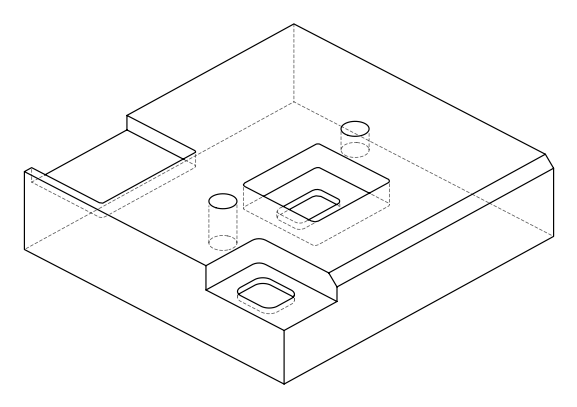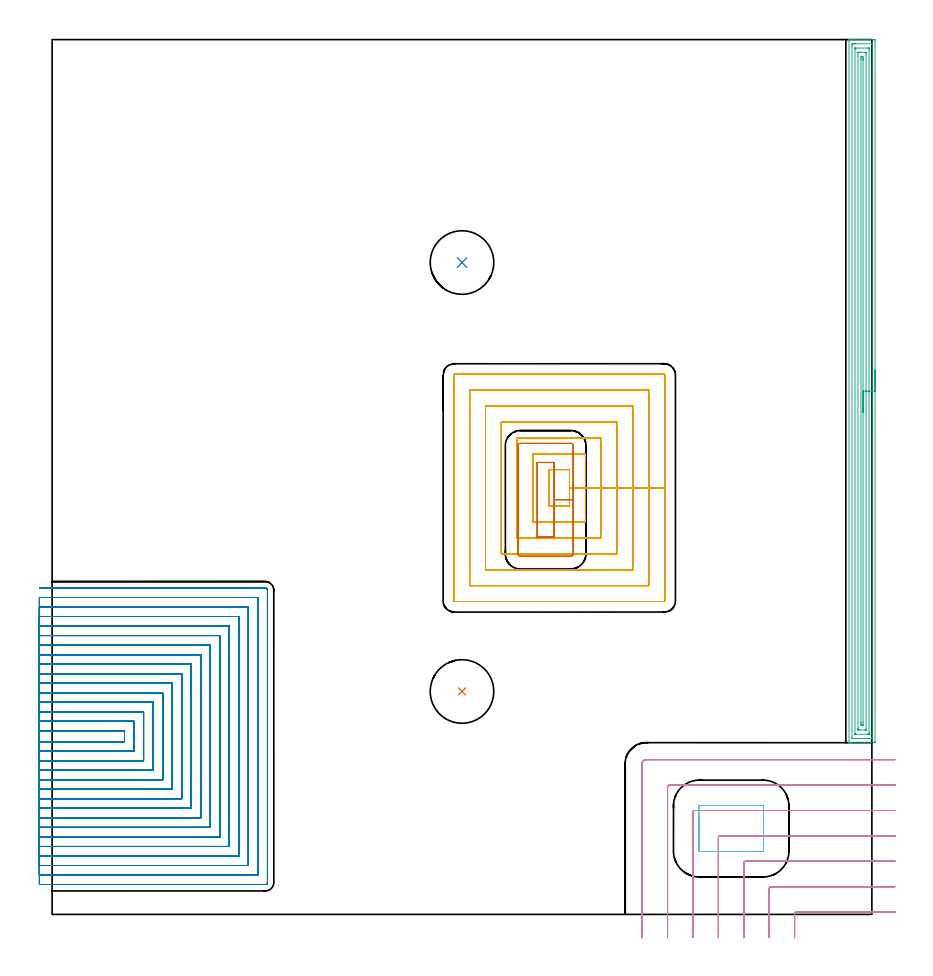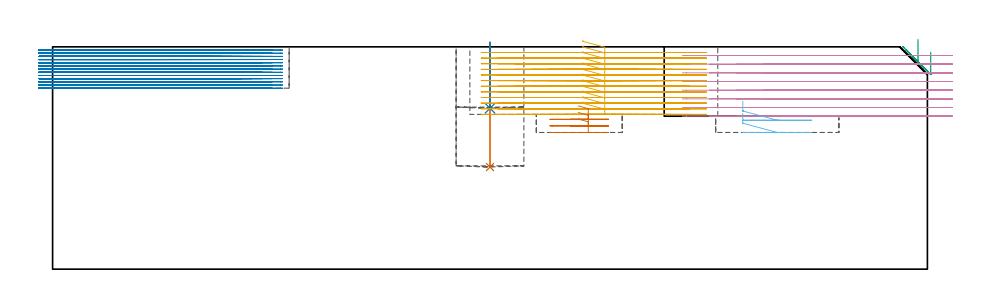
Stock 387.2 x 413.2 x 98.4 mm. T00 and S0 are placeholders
(PLAN: 8 operations, 6 tool changes, 225 min)
(1 INDEXABLE_INSERT_DRILL_BLIND_HOLE_FROM_SOLID | STEP1POCKET | NXT0302_031 | 0.22 min | 37322 mm3)
(2 INDEXABLE_INSERT_DRILL_BLIND_HOLE_FROM_SOLID_1 | STEP1POCKET_1 | NXT0302_031 | 0.12 min | 18963 mm3)
(3 AREA_MILL | FG_CHAMFER_SURFACE | UGT0205_001 | 13.5 min | 25625 mm3)
(4 MILL_CORNER_NOTCH_RECTANGULAR | CORNER_NOTCH_RECTANGULAR | UGT0201_008 | Follow Part, ap 4, ae 75% | 16.21 min | 288933 mm3)
(5 MILL_RECTANGULAR_POCKET | POCKET_RECTANGULAR_STRAIGHT | NXT0201_013 | Follow Part, ap 2.5, ae 75% | 41.49 min | 384141 mm3)
(6 MILL_RECTANGULAR_POCKET_1 | POCKET_RECTANGULAR_STRAIGHT_1 | UGT0201_106 | Follow Part, ap 6, ae 75% | 0.69 min | 17017 mm3)
(7 MILL_RECTANGULAR_POCKET_2 | POCKET_RECTANGULAR_STRAIGHT_2 | NXT0201_011 | Follow Part, ap 3, ae 75% | 1.81 min | 19464 mm3)
(8 MILL_SLOT | SLOT_PARTIAL_RECTANGULAR | UGT0201_014 | Follow Part, ap 1.5, ae 75% | 150.92 min | 279857 mm3)
(TOOL NXT0302_031 | Index. Insert Drill 30mm [880-D3000L32-05] | D30 PA176 FL150 Z2)
(TOOL UGT0205_001 | Chamfer Mill 20 x 3 x 45 deg. | D20 FL50 Z2)
(TOOL UGT0201_008 | End Mill 16 mm | D16 FL32 Z4)
(TOOL NXT0201_013 | ENDMILL 10mm | D10 FL30 Z4)
(TOOL UGT0201_106 | End Mill 24 mm | D24 FL25 Z2)
(TOOL NXT0201_011 | ENDMILL 12mm [2P460-1200-NA 1630] | D12 FL38 Z6)
(TOOL UGT0201_014 | End mill 6 mm | D6 FL24 Z4)
(OP 1 INDEXABLE_INSERT_DRILL_BLIND_HOLE_FROM_SOLID)
G17 G21 G94 G90
T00 M6
G54
G17 G0 G90 X193.6 Y105.3 S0 M3
G43 Z108.4 H1
G94 G81 G98 Z45.2 F250. R100.4
G80
M5
M2
(OP 2 INDEXABLE_INSERT_DRILL_BLIND_HOLE_FROM_SOLID_1)
G17 G21 G94 G90
T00 M6
G54
G17 G0 G90 X193.6 Y307.9 S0 M3
G43 Z108.4 H1
G94 G81 G98 Z71.2 F250. R100.4
G80
M5
M2
(OP 3 AREA_MILL)
G17 G21 G94 G90
T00 M6
G54
G17 G0 G90 X388.7 Y257.15 S1061 M3
G43 Z108.4 H0
Z96.1
G94 G1 Y257.112 Z95.228 F250.
Y256.998 Z94.363
Y256.809 Z93.512
Y256.547 Z92.68
Y256.213 Z91.874
Y255.81 Z91.1
Y255.342 Z90.364
Y254.81 Z89.672
Y254.221 Z89.029
Y253.578 Z88.44
Y252.886 Z87.908
Y252.15 Z87.44
Y251.376 Z87.037
Y250.57 Z86.703
Y249.738 Z86.441
Y248.887 Z86.252
Y248.022 Z86.138
Y247.15 Z86.1
X388.699 Y81.729 Z86.101
X388.696 Y81.296 Z86.102
X388.692 Y81.11 Z86.106
X388.27 Y81.1 Z86.528
X379.47 Z95.324
X378.069 Z96.727
X377.71 Z97.085
X376.992 Z97.807
X376.751 Z98.049
X376.396 Y81.101 Z98.394
X376.4 Y81.282 Z98.4
Y413.018
Y413.047 Z98.398
X376.403 Y413.19 Z98.388
X376.739 Y413.2 Z98.06
X376.751 Z98.049
X376.993 Z97.807
X377.71 Z97.085
X378.949 Z95.848
X380.35 Z94.445
X387.65 Z87.147
X388.27 Y413.195 Z86.528
X388.692 Y413.19 Z86.106
X388.696 Y413.004 Z86.102
X388.699 Y412.571 Z86.101
X388.7 Y247.15 Z86.1
X387.286 Z87.514
X387.285 Y83.624 Z87.515
X387.284 Y83.518 Z87.516
X387.279 Y83.133 Z87.521
X386.912 Y83.109 Z87.888
X386.51 Y83.103 Z88.29
X386.041 Y83.1 Z88.759
X385.63 Z89.17
X377.904 Y83.101 Z96.896
X377.87 Y83.104 Z96.93
X377.835 Y83.11 Z96.965
X377.821 Y83.119 Z96.979
X377.819 Y83.146 Z96.981
X377.815 Y83.412 Z96.985
Y410.676
X377.816 Y410.782 Z96.984
X377.821 Y411.167 Z96.979
X378.188 Y411.191 Z96.612
X378.59 Y411.197 Z96.21
X379.059 Y411.2 Z95.741
X379.47 Z95.33
X387.196 Y411.199 Z87.604
X387.23 Y411.196 Z87.57
X387.265 Y411.19 Z87.535
X387.279 Y411.181 Z87.521
X387.281 Y411.154 Z87.519
X387.285 Y410.888 Z87.515
X387.286 Y247.15 Z87.514
X385.872 Z88.928
X385.871 Y85.955 Z88.929
X385.869 Y85.306 Z88.931
X385.867 Y85.184 Z88.933
X385.865 Y85.125 Z88.935
X385.857 Y85.109 Z88.943
X385.828 Y85.104 Z88.972
X385.63 Y85.102 Z89.17
X384.953 Y85.1 Z89.847
X379.673 Z95.127
X379.47 Y85.102 Z95.33
X379.268 Y85.107 Z95.532
X379.243 Y85.11 Z95.557
X379.235 Y85.12 Z95.565
X379.232 Y85.159 Z95.568
X379.23 Y85.224 Z95.57
X379.229 Y85.306 Z95.571
X379.228 Y85.552 Z95.572
X379.229 Y408.345 Z95.571
X379.231 Y408.994 Z95.569
X379.233 Y409.116 Z95.567
X379.235 Y409.175 Z95.565
X379.243 Y409.191 Z95.557
X379.272 Y409.196 Z95.528
X379.47 Y409.198 Z95.33
X380.147 Y409.2 Z94.653
X385.427 Z89.373
X385.63 Y409.198 Z89.17
X385.832 Y409.193 Z88.968
X385.857 Y409.19 Z88.943
X385.865 Y409.18 Z88.935
X385.868 Y409.141 Z88.932
X385.87 Y409.076 Z88.93
X385.871 Y408.994 Z88.929
X385.872 Y408.748 Z88.928
Y247.15
X384.457 Z90.343
Y87.392
X384.455 Y87.193 Z90.345
X384.452 Y87.122 Z90.348
X384.45 Y87.11 Z90.35
X384.443 Y87.106 Z90.357
X384.416 Y87.103 Z90.384
X384.307 Y87.101 Z90.493
X383.87 Y87.1 Z90.93
X381.23 Z93.57
X380.793 Y87.107 Z94.007
X380.686 Y87.11 Z94.114
X380.649 Y87.12 Z94.151
X380.647 Y87.155 Z94.153
X380.645 Y87.246 Z94.155
X380.643 Y87.691 Z94.157
Y87.989
Y406.908
X380.645 Y407.107 Z94.155
X380.648 Y407.178 Z94.152
X380.65 Y407.19 Z94.15
X380.657 Y407.194 Z94.143
X380.684 Y407.197 Z94.116
X380.793 Y407.199 Z94.007
X381.23 Y407.2 Z93.57
X383.87 Z90.93
X384.307 Y407.193 Z90.493
X384.414 Y407.19 Z90.386
X384.451 Y407.18 Z90.349
X384.453 Y407.145 Z90.347
X384.455 Y407.055 Z90.345
X384.457 Y406.609 Z90.343
Y406.311
Y247.15
X383.043 Z91.757
Y90.617
X383.04 Y89.777 Z91.76
X383.039 Y89.728 Z91.761
X382.99 Y89.11 Z91.81
X382.771 Y89.105 Z92.029
X382.11 Y89.11 Z92.69
X382.062 Y89.777 Z92.738
X382.059 Y89.828 Z92.741
X382.057 Y90.671 Z92.743
Y90.725
Y403.683
X382.06 Y404.523 Z92.74
X382.061 Y404.573 Z92.739
X382.11 Y405.19 Z92.69
X382.329 Y405.195 Z92.471
X382.99 Y405.19 Z91.81
X383.038 Y404.523 Z91.762
X383.041 Y404.472 Z91.759
X383.043 Y403.629 Z91.757
Y403.575
Y247.15
Y246.278 Z91.795
Y245.414 Z91.909
Y244.562 Z92.098
Y243.73 Z92.36
Y242.924 Z92.694
Y242.15 Z93.097
Y241.414 Z93.565
Y240.722 Z94.096
Y240.079 Z94.686
Y239.49 Z95.329
Y238.959 Z96.021
Y238.49 Z96.757
Y238.087 Z97.531
Y237.753 Z98.337
Y237.491 Z99.169
Y237.302 Z100.02
Y237.188 Z100.885
Y237.15 Z101.757
G0 Z108.4
M5
M2
(OP 4 MILL_CORNER_NOTCH_RECTANGULAR)
G17 G21 G94 G90
T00 M6
G54
G17 G0 G90 X398.2 Y1.11 S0 M3
G43 Z108.4 H0
Z94.562
G94 G1 X395.2 Y1.1 F250.
X394.98 F500.
X351.494
G3 X350.7 Y0.306 R0.8
G1 Y-8.
Y-11. F250.
G0 Z108.4
X398.2 Y13.111
Z94.562
G1 X395.2 Y13.1
X394.98 F500.
X339.494
G3 X338.7 Y12.306 R0.8
G1 Y-8.
Y-11. F250.
G0 Z108.4
X398.2 Y25.114
Z94.562
G1 X395.2 Y25.101
X394.98 Y25.1 F500.
X327.495
G3 X326.7 Y24.305 R0.8
G1 Y-8.
Y-11. F250.
G0 Z108.4
X398.2 Y37.119
Z94.562
G1 X395.2 Y37.101
X394.98 Y37.1 F500.
X315.495
G3 X314.7 Y36.305 R0.8
G1 Y-8.
Y-11. F250.
G0 Z108.4
X398.2 Y49.129
Z94.562
G1 X395.2 Y49.101
G2 X394.98 Y49.1 R24. F500.
G1 X303.495
G3 X302.7 Y48.305 R0.8
G1 Y-8.
Y-11. F250.
G0 Z108.4
X398.199 Y61.157
Z94.562
G1 X395.2 Y61.102
G2 X394.98 Y61.1 R12. F500.
G1 X291.496
G3 X290.7 Y60.304 R0.8
G1 Y-8.
Y-11. F250.
G0 Z108.4
X397.98 Y73.1
Z94.562
G1 X394.98
X280.5 F500.
G3 X278.7 Y71.3 R1.8
G1 Y-8.
Y-11. F250.
G0 Z108.4
X398.2 Y1.1
Z90.725
G1 X395.2
X351.494 F500.
G3 X350.7 Y0.306 R0.8
G1 Y-8.
Y-11. F250.
G0 Z108.4
X398.2 Y13.1
Z90.725
G1 X395.2
X339.494 F500.
G3 X338.7 Y12.306 R0.8
G1 Y-8.
Y-11. F250.
G0 Z108.4
X398.2 Y25.1
Z90.725
G1 X395.2
X327.495 F500.
G3 X326.7 Y24.305 R0.8
G1 Y-8.
Y-11. F250.
G0 Z108.4
X398.2 Y37.1
Z90.725
G1 X395.2
X315.495 F500.
G3 X314.7 Y36.305 R0.8
G1 Y-8.
Y-11. F250.
G0 Z108.4
X398.2 Y49.1
Z90.725
G1 X395.2
X303.495 F500.
G3 X302.7 Y48.305 R0.8
G1 Y-8.
Y-11. F250.
G0 Z108.4
X398.2 Y61.1
Z90.725
G1 X395.2
X291.496 F500.
G3 X290.7 Y60.304 R0.8
G1 Y-8.
Y-11. F250.
G0 Z108.4
X398.2 Y73.1
Z90.725
G1 X395.2
X280.5 F500.
G3 X278.7 Y71.3 R1.8
G1 Y-8.
Y-11. F250.
G0 Z108.4
X398.2 Y1.1
Z86.887
G1 X395.2
X351.494 F500.
G3 X350.7 Y0.306 R0.8
G1 Y-8.
Y-11. F250.
G0 Z108.4
X398.2 Y13.1
Z86.887
G1 X395.2
X339.494 F500.
G3 X338.7 Y12.306 R0.8
G1 Y-8.
Y-11. F250.
G0 Z108.4
X398.2 Y25.1
Z86.887
G1 X395.2
X327.495 F500.
G3 X326.7 Y24.305 R0.8
G1 Y-8.
Y-11. F250.
G0 Z108.4
X398.2 Y37.1
Z86.887
G1 X395.2
X315.495 F500.
G3 X314.7 Y36.305 R0.8
G1 Y-8.
Y-11. F250.
G0 Z108.4
X398.2 Y49.1
Z86.887
G1 X395.2
X303.495 F500.
G3 X302.7 Y48.305 R0.8
G1 Y-8.
Y-11. F250.
G0 Z108.4
X398.2 Y61.1
Z86.887
G1 X395.2
X291.496 F500.
G3 X290.7 Y60.304 R0.8
G1 Y-8.
Y-11. F250.
G0 Z108.4
X398.2 Y73.1
Z86.887
G1 X395.2
X280.5 F500.
G3 X278.7 Y71.3 R1.8
G1 Y-8.
Y-11. F250.
G0 Z108.4
X398.2 Y1.1
Z83.05
G1 X395.2
X351.494 F500.
G3 X350.7 Y0.306 R0.8
G1 Y-8.
Y-11. F250.
G0 Z108.4
X398.2 Y13.1
Z83.05
G1 X395.2
X339.494 F500.
G3 X338.7 Y12.306 R0.8
G1 Y-8.
Y-11. F250.
G0 Z108.4
X398.2 Y25.1
Z83.05
G1 X395.2
X327.495 F500.
G3 X326.7 Y24.305 R0.8
G1 Y-8.
Y-11. F250.
G0 Z108.4
X398.2 Y37.1
Z83.05
G1 X395.2
X315.495 F500.
G3 X314.7 Y36.305 R0.8
G1 Y-8.
Y-11. F250.
G0 Z108.4
X398.2 Y49.1
Z83.05
G1 X395.2
X303.495 F500.
G3 X302.7 Y48.305 R0.8
G1 Y-8.
Y-11. F250.
G0 Z108.4
X398.2 Y61.1
Z83.05
G1 X395.2
X291.496 F500.
G3 X290.7 Y60.304 R0.8
G1 Y-8.
Y-11. F250.
G0 Z108.4
X398.2 Y73.1
Z83.05
G1 X395.2
X280.5 F500.
G3 X278.7 Y71.3 R1.8
G1 Y-8.
Y-11. F250.
G0 Z108.4
X398.2 Y1.1
Z79.212
G1 X395.2
X351.494 F500.
G3 X350.7 Y0.306 R0.8
G1 Y-8.
Y-11. F250.
G0 Z108.4
X398.2 Y13.1
Z79.212
G1 X395.2
X339.494 F500.
G3 X338.7 Y12.306 R0.8
G1 Y-8.
Y-11. F250.
G0 Z108.4
X398.2 Y25.1
Z79.212
G1 X395.2
X327.495 F500.
G3 X326.7 Y24.305 R0.8
G1 Y-8.
Y-11. F250.
G0 Z108.4
X398.2 Y37.1
Z79.212
G1 X395.2
X315.495 F500.
G3 X314.7 Y36.305 R0.8
G1 Y-8.
Y-11. F250.
G0 Z108.4
X398.2 Y49.1
Z79.212
G1 X395.2
X303.495 F500.
G3 X302.7 Y48.305 R0.8
G1 Y-8.
Y-11. F250.
G0 Z108.4
X398.2 Y61.1
Z79.212
G1 X395.2
X291.496 F500.
G3 X290.7 Y60.304 R0.8
G1 Y-8.
Y-11. F250.
G0 Z108.4
X398.2 Y73.1
Z79.212
G1 X395.2
X280.5 F500.
G3 X278.7 Y71.3 R1.8
G1 Y-8.
Y-11. F250.
G0 Z108.4
X398.2 Y1.1
Z75.375
G1 X395.2
X351.494 F500.
G3 X350.7 Y0.306 R0.8
G1 Y-8.
Y-11. F250.
G0 Z108.4
X398.2 Y13.1
Z75.375
G1 X395.2
X339.494 F500.
G3 X338.7 Y12.306 R0.8
G1 Y-8.
Y-11. F250.
G0 Z108.4
X398.2 Y25.1
Z75.375
G1 X395.2
X327.495 F500.
G3 X326.7 Y24.305 R0.8
G1 Y-8.
Y-11. F250.
G0 Z108.4
X398.2 Y37.1
Z75.375
G1 X395.2
X315.495 F500.
G3 X314.7 Y36.305 R0.8
G1 Y-8.
Y-11. F250.
G0 Z108.4
X398.2 Y49.1
Z75.375
G1 X395.2
X303.495 F500.
G3 X302.7 Y48.305 R0.8
G1 Y-8.
Y-11. F250.
G0 Z108.4
X398.2 Y61.1
Z75.375
G1 X395.2
X291.496 F500.
G3 X290.7 Y60.304 R0.8
G1 Y-8.
Y-11. F250.
G0 Z108.4
X398.2 Y73.1
Z75.375
G1 X395.2
X280.5 F500.
G3 X278.7 Y71.3 R1.8
G1 Y-8.
Y-11. F250.
G0 Z108.4
X398.2 Y1.1
Z71.537
G1 X395.2
X351.494 F500.
G3 X350.7 Y0.306 R0.8
G1 Y-8.
Y-11. F250.
G0 Z108.4
X398.2 Y13.1
Z71.537
G1 X395.2
X339.494 F500.
G3 X338.7 Y12.306 R0.8
G1 Y-8.
Y-11. F250.
G0 Z108.4
X398.2 Y25.1
Z71.537
G1 X395.2
X327.495 F500.
G3 X326.7 Y24.305 R0.8
G1 Y-8.
Y-11. F250.
G0 Z108.4
X398.2 Y37.1
Z71.537
G1 X395.2
X315.495 F500.
G3 X314.7 Y36.305 R0.8
G1 Y-8.
Y-11. F250.
G0 Z108.4
X398.2 Y49.1
Z71.537
G1 X395.2
X303.495 F500.
G3 X302.7 Y48.305 R0.8
G1 Y-8.
Y-11. F250.
G0 Z108.4
X398.2 Y61.1
Z71.537
G1 X395.2
X291.496 F500.
G3 X290.7 Y60.304 R0.8
G1 Y-8.
Y-11. F250.
G0 Z108.4
X398.2 Y73.1
Z71.537
G1 X395.2
X280.5 F500.
G3 X278.7 Y71.3 R1.8
G1 Y-8.
Y-11. F250.
G0 Z108.4
X398.2 Y1.1
Z67.7
G1 X395.2
X351.494 F500.
G3 X350.7 Y0.306 R0.8
G1 Y-8.
Y-11. F250.
G0 Z108.4
X398.2 Y13.1
Z67.7
G1 X395.2
X339.494 F500.
G3 X338.7 Y12.306 R0.8
G1 Y-8.
Y-11. F250.
G0 Z108.4
X398.2 Y25.1
Z67.7
G1 X395.2
X327.495 F500.
G3 X326.7 Y24.305 R0.8
G1 Y-8.
Y-11. F250.
G0 Z108.4
X398.2 Y37.1
Z67.7
G1 X395.2
X315.495 F500.
G3 X314.7 Y36.305 R0.8
G1 Y-8.
Y-11. F250.
G0 Z108.4
X398.2 Y49.1
Z67.7
G1 X395.2
X303.495 F500.
G3 X302.7 Y48.305 R0.8
G1 Y-8.
Y-11. F250.
G0 Z108.4
X398.2 Y61.1
Z67.7
G1 X395.2
X291.496 F500.
G3 X290.7 Y60.304 R0.8
G1 Y-8.
Y-11. F250.
G0 Z108.4
X398.2 Y73.1
Z67.7
G1 X395.2
X280.5 F500.
G3 X278.7 Y71.3 R1.8
G1 Y-8.
Y-11. F250.
G0 Z108.4
M5
M2
(OP 5 MILL_RECTANGULAR_POCKET)
G17 G21 G94 G90
T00 M6
G54
G17 G0 G90 X234.7 Y194.945 S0 M3
G43 Z108.4 H0
Z101.4
G94 G1 Y192.8 Z100.825 F250.
X244.4 Z98.226
Y201.45 Z95.908
Y210.1 F500.
X234.7
Y192.8
X244.4
Y201.45
X251.9
Y217.6
X227.2
Y185.3
X251.9
Y201.45
X259.4
Y225.1
X219.7
Y177.8
X259.4
Y201.45
X266.9
Y232.6
X212.2
Y170.3
X266.9
Y201.45
X274.4
Y240.1
X204.7
Y162.8
X274.4
Y201.45
X281.9
Y247.6
X197.2
Y155.3
X281.9
Y201.45
X289.4
Y254.8
G3 X289.1 Y255.1 R0.3
G1 X190.
G3 X189.7 Y254.8 R0.3
G1 Y148.1
G3 X190. Y147.8 R0.3
G1 X289.1
G3 X289.4 Y148.1 R0.3
G1 Y201.45
Y202.45
G0 X234.7 Y194.945 Z98.908
G1 Y192.8 Z98.333 F250.
X244.4 Z95.734
Y201.45 Z93.417
Y210.1 F500.
X234.7
Y192.8
X244.4
Y201.45
X251.9
Y217.6
X227.2
Y185.3
X251.9
Y201.45
X259.4
Y225.1
X219.7
Y177.8
X259.4
Y201.45
X266.9
Y232.6
X212.2
Y170.3
X266.9
Y201.45
X274.4
Y240.1
X204.7
Y162.8
X274.4
Y201.45
X281.9
Y247.6
X197.2
Y155.3
X281.9
Y201.45
X289.4
Y254.8
G3 X289.1 Y255.1 R0.3
G1 X190.
G3 X189.7 Y254.8 R0.3
G1 Y148.1
G3 X190. Y147.8 R0.3
G1 X289.1
G3 X289.4 Y148.1 R0.3
G1 Y201.45
Y202.45
G0 X234.7 Y194.945 Z96.417
G1 Y192.8 Z95.842 F250.
X244.4 Z93.243
Y201.45 Z90.925
Y210.1 F500.
X234.7
Y192.8
X244.4
Y201.45
X251.9
Y217.6
X227.2
Y185.3
X251.9
Y201.45
X259.4
Y225.1
X219.7
Y177.8
X259.4
Y201.45
X266.9
Y232.6
X212.2
Y170.3
X266.9
Y201.45
X274.4
Y240.1
X204.7
Y162.8
X274.4
Y201.45
X281.9
Y247.6
X197.2
Y155.3
X281.9
Y201.45
X289.4
Y254.8
G3 X289.1 Y255.1 R0.3
G1 X190.
G3 X189.7 Y254.8 R0.3
G1 Y148.1
G3 X190. Y147.8 R0.3
G1 X289.1
G3 X289.4 Y148.1 R0.3
G1 Y201.45
Y202.45
G0 X234.7 Y194.945 Z93.925
G1 Y192.8 Z93.35 F250.
X244.4 Z90.751
Y201.45 Z88.433
Y210.1 F500.
X234.7
Y192.8
X244.4
Y201.45
X251.9
Y217.6
X227.2
Y185.3
X251.9
Y201.45
X259.4
Y225.1
X219.7
Y177.8
X259.4
Y201.45
X266.9
Y232.6
X212.2
Y170.3
X266.9
Y201.45
X274.4
Y240.1
X204.7
Y162.8
X274.4
Y201.45
X281.9
Y247.6
X197.2
Y155.3
X281.9
Y201.45
X289.4
Y254.8
G3 X289.1 Y255.1 R0.3
G1 X190.
G3 X189.7 Y254.8 R0.3
G1 Y148.1
G3 X190. Y147.8 R0.3
G1 X289.1
G3 X289.4 Y148.1 R0.3
G1 Y201.45
Y202.45
G0 X234.7 Y194.945 Z91.433
G1 Y192.8 Z90.858 F250.
X244.4 Z88.259
Y201.45 Z85.942
Y210.1 F500.
X234.7
Y192.8
X244.4
Y201.45
X251.9
Y217.6
X227.2
Y185.3
X251.9
Y201.45
X259.4
Y225.1
X219.7
Y177.8
X259.4
Y201.45
X266.9
Y232.6
X212.2
Y170.3
X266.9
Y201.45
X274.4
Y240.1
X204.7
Y162.8
X274.4
Y201.45
X281.9
Y247.6
X197.2
Y155.3
X281.9
Y201.45
X289.4
Y254.8
G3 X289.1 Y255.1 R0.3
G1 X190.
G3 X189.7 Y254.8 R0.3
G1 Y148.1
G3 X190. Y147.8 R0.3
G1 X289.1
G3 X289.4 Y148.1 R0.3
G1 Y201.45
Y202.45
G0 X234.7 Y194.945 Z88.942
G1 Y192.8 Z88.367 F250.
X244.4 Z85.768
Y201.45 Z83.45
Y210.1 F500.
X234.7
Y192.8
X244.4
Y201.45
X251.9
Y217.6
X227.2
Y185.3
X251.9
Y201.45
X259.4
Y225.1
X219.7
Y177.8
X259.4
Y201.45
X266.9
Y232.6
X212.2
Y170.3
X266.9
Y201.45
X274.4
Y240.1
X204.7
Y162.8
X274.4
Y201.45
X281.9
Y247.6
X197.2
Y155.3
X281.9
Y201.45
X289.4
Y254.8
G3 X289.1 Y255.1 R0.3
G1 X190.
G3 X189.7 Y254.8 R0.3
G1 Y148.1
G3 X190. Y147.8 R0.3
G1 X289.1
G3 X289.4 Y148.1 R0.3
G1 Y201.45
Y202.45
G0 X234.7 Y194.945 Z86.45
G1 Y192.8 Z85.875 F250.
X244.4 Z83.276
Y201.45 Z80.958
Y210.1 F500.
X234.7
Y192.8
X244.4
Y201.45
X251.9
Y217.6
X227.2
Y185.3
X251.9
Y201.45
X259.4
Y225.1
X219.7
Y177.8
X259.4
Y201.45
X266.9
Y232.6
X212.2
Y170.3
X266.9
Y201.45
X274.4
Y240.1
X204.7
Y162.8
X274.4
Y201.45
X281.9
Y247.6
X197.2
Y155.3
X281.9
Y201.45
X289.4
Y254.8
G3 X289.1 Y255.1 R0.3
G1 X190.
G3 X189.7 Y254.8 R0.3
G1 Y148.1
G3 X190. Y147.8 R0.3
G1 X289.1
G3 X289.4 Y148.1 R0.3
G1 Y201.45
Y202.45
G0 X234.7 Y194.945 Z83.958
G1 Y192.8 Z83.384 F250.
X244.4 Z80.784
Y201.45 Z78.467
Y210.1 F500.
X234.7
Y192.8
X244.4
Y201.45
X251.9
Y217.6
X227.2
Y185.3
X251.9
Y201.45
X259.4
Y225.1
X219.7
Y177.8
X259.4
Y201.45
X266.9
Y232.6
X212.2
Y170.3
X266.9
Y201.45
X274.4
Y240.1
X204.7
Y162.8
X274.4
Y201.45
X281.9
Y247.6
X197.2
Y155.3
X281.9
Y201.45
X289.4
Y254.8
G3 X289.1 Y255.1 R0.3
G1 X190.
G3 X189.7 Y254.8 R0.3
G1 Y148.1
G3 X190. Y147.8 R0.3
G1 X289.1
G3 X289.4 Y148.1 R0.3
G1 Y201.45
Y202.45
G0 X234.7 Y194.945 Z81.467
G1 Y192.8 Z80.892 F250.
X244.4 Z78.293
Y201.45 Z75.975
Y210.1 F500.
X234.7
Y192.8
X244.4
Y201.45
X251.9
Y217.6
X227.2
Y185.3
X251.9
Y201.45
X259.4
Y225.1
X219.7
Y177.8
X259.4
Y201.45
X266.9
Y232.6
X212.2
Y170.3
X266.9
Y201.45
X274.4
Y240.1
X204.7
Y162.8
X274.4
Y201.45
X281.9
Y247.6
X197.2
Y155.3
X281.9
Y201.45
X289.4
Y254.8
G3 X289.1 Y255.1 R0.3
G1 X190.
G3 X189.7 Y254.8 R0.3
G1 Y148.1
G3 X190. Y147.8 R0.3
G1 X289.1
G3 X289.4 Y148.1 R0.3
G1 Y201.45
Y202.45
G0 X234.7 Y194.945 Z78.975
G1 Y192.8 Z78.4 F250.
X244.4 Z75.801
Y201.45 Z73.483
Y210.1 F500.
X234.7
Y192.8
X244.4
Y201.45
X251.9
Y217.6
X227.2
Y185.3
X251.9
Y201.45
X259.4
Y225.1
X219.7
Y177.8
X259.4
Y201.45
X266.9
Y232.6
X212.2
Y170.3
X266.9
Y201.45
X274.4
Y240.1
X204.7
Y162.8
X274.4
Y201.45
X281.9
Y247.6
X197.2
Y155.3
X281.9
Y201.45
X289.4
Y254.8
G3 X289.1 Y255.1 R0.3
G1 X190.
G3 X189.7 Y254.8 R0.3
G1 Y148.1
G3 X190. Y147.8 R0.3
G1 X289.1
G3 X289.4 Y148.1 R0.3
G1 Y201.45
Y202.45
G0 X234.7 Y194.945 Z76.483
G1 Y192.8 Z75.909 F250.
X244.4 Z73.309
Y201.45 Z70.992
Y210.1 F500.
X234.7
Y192.8
X244.4
Y201.45
X251.9
Y217.6
X227.2
Y185.3
X251.9
Y201.45
X259.4
Y225.1
X219.7
Y177.8
X259.4
Y201.45
X266.9
Y232.6
X212.2
Y170.3
X266.9
Y201.45
X274.4
Y240.1
X204.7
Y162.8
X274.4
Y201.45
X281.9
Y247.6
X197.2
Y155.3
X281.9
Y201.45
X289.4
Y254.8
G3 X289.1 Y255.1 R0.3
G1 X190.
G3 X189.7 Y254.8 R0.3
G1 Y148.1
G3 X190. Y147.8 R0.3
G1 X289.1
G3 X289.4 Y148.1 R0.3
G1 Y201.45
Y202.45
G0 X234.7 Y194.945 Z73.992
G1 Y192.8 Z73.417 F250.
X244.4 Z70.818
Y201.45 Z68.5
Y210.1 F500.
X234.7
Y192.8
X244.4
Y201.45
X251.9
Y217.6
X227.2
Y185.3
X251.9
Y201.45
X259.4
Y225.1
X219.7
Y177.8
X259.4
Y201.45
X266.9
Y232.6
X212.2
Y170.3
X266.9
Y201.45
X274.4
Y240.1
X204.7
Y162.8
X274.4
Y201.45
X281.9
Y247.6
X197.2
Y155.3
X281.9
Y201.45
X289.4
Y254.8
G3 X289.1 Y255.1 R0.3
G1 X190.
G3 X189.7 Y254.8 R0.3
G1 Y148.1
G3 X190. Y147.8 R0.3
G1 X289.1
G3 X289.4 Y148.1 R0.3
G1 Y201.45
Y202.45
G0 Z108.4
M5
M2
(OP 6 MILL_RECTANGULAR_POCKET_1)
G17 G21 G94 G90
T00 M6
G54
G17 G0 G90 X305.5 Y45.934 S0 M3
G43 Z108.4 H0
Z74.329
G94 G1 Y29.9 Z70.032 F250.
Y29.855 Z70.02
X305.555 Y29.755 Z69.99
X305.655 Y29.7 Z69.959
X305.7 Z69.947
X320.75 Z65.914
X335.8 F500.
G3 X336. Y29.9 R0.2
G1 Y51.2
G3 X335.8 Y51.4 R0.2
G1 X305.7
G3 X305.5 Y51.2 R0.2
G1 Y29.9
G3 X305.7 Y29.7 R0.2
G1 X320.75
X321.75
G0 X305.5 Y45.934 Z68.914
G1 Y29.9 Z64.618 F250.
Y29.855 Z64.606
X305.555 Y29.755 Z64.575
X305.655 Y29.7 Z64.545
X305.7 Z64.533
X320.75 Z60.5
X335.8 F500.
G3 X336. Y29.9 R0.2
G1 Y51.2
G3 X335.8 Y51.4 R0.2
G1 X305.7
G3 X305.5 Y51.2 R0.2
G1 Y29.9
G3 X305.7 Y29.7 R0.2
G1 X320.75
X321.75
G0 Z108.4
M5
M2
(OP 7 MILL_RECTANGULAR_POCKET_2)
G17 G21 G94 G90
T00 M6
G54
G17 G0 G90 X232.674 Y178.2 S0 M3
G43 Z108.4 H1
Z72.246
G94 G1 X237.1 Z71.06 F250.
Y195.85 Z66.331
Y213.5 F500.
X229.1
Y178.2
X237.1
Y195.85
X246.1
Y221.5
G3 X245.1 Y222.5 R1.
G1 X221.1
G3 X220.1 Y221.5 R1.
G1 Y170.2
G3 X221.1 Y169.2 R1.
G1 X245.1
G3 X246.1 Y170.2 R1.
G1 Y195.85
Y196.85
G0 X232.674 Y178.2 Z69.331
G1 X237.1 Z68.145 F250.
Y195.85 Z63.415
Y213.5 F500.
X229.1
Y178.2
X237.1
Y195.85
X246.1
Y221.5
G3 X245.1 Y222.5 R1.
G1 X221.1
G3 X220.1 Y221.5 R1.
G1 Y170.2
G3 X221.1 Y169.2 R1.
G1 X245.1
G3 X246.1 Y170.2 R1.
G1 Y195.85
Y196.85
G0 X232.674 Y178.2 Z66.415
G1 X237.1 Z65.229 F250.
Y195.85 Z60.5
Y213.5 F500.
X229.1
Y178.2
X237.1
Y195.85
X246.1
Y221.5
G3 X245.1 Y222.5 R1.
G1 X221.1
G3 X220.1 Y221.5 R1.
G1 Y170.2
G3 X221.1 Y169.2 R1.
G1 X245.1
G3 X246.1 Y170.2 R1.
G1 Y195.85
Y196.85
G0 Z108.4
M5
M2
(OP 8 MILL_SLOT)
G17 G21 G94 G90
T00 M6
G54
G17 G0 G90 X-6. Y81.6 S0 M3
G43 Z108.4 H0
Z96.992
G94 G1 X-3. F250.
X34.2 F500.
Y86.7
X-3.
X-6. F250.
Y77.1
X-3.
X38.7 F500.
Y91.2
X-3.
X-6. F250.
Y72.6
X-3.
X43.2 F500.
Y95.7
X-3.
X-6. F250.
Y68.1
X-3.
X47.7 F500.
Y100.2
X-3.
X-6. F250.
Y63.6
X-3.
X52.2 F500.
Y104.7
X-3.
X-6. F250.
Y59.1
X-3.
X56.7 F500.
Y109.2
X-3.
X-6. F250.
Y54.6
X-3.
X61.2 F500.
Y113.7
X-3.
X-6. F250.
Y50.1
X-3.
X65.7 F500.
Y118.2
X-3.
X-6. F250.
Y45.6
X-3.
X70.2 F500.
Y122.7
X-3.
X-6. F250.
Y41.1
X-3.
X74.7 F500.
Y127.2
X-3.
X-6. F250.
Y36.6
X-3.
X79.2 F500.
Y131.7
X-3.
X-6. F250.
Y32.1
X-3.
X83.7 F500.
Y136.2
X-3.
X-6. F250.
Y27.6
X-3.
X88.2 F500.
Y140.7
X-3.
X-6. F250.
Y23.1
X-3.
X92.7 F500.
Y145.2
X-3.
X-6. F250.
Y18.6
X-3.
X97.2 F500.
Y149.7
X-3.
X-6. F250.
Y14.1
X-3.
X100.8 F500.
G3 X101.7 Y15. R0.9
G1 Y153.3
G3 X100.8 Y154.2 R0.9
G1 X-3.
X-6. F250.
G0 Y81.6 Z95.585
G1 X-3.
X34.2 F500.
Y86.7
X-3.
X-6. F250.
Y77.1
X-3.
X38.7 F500.
Y91.2
X-3.
X-6. F250.
Y72.6
X-3.
X43.2 F500.
Y95.7
X-3.
X-6. F250.
Y68.1
X-3.
X47.7 F500.
Y100.2
X-3.
X-6. F250.
Y63.6
X-3.
X52.2 F500.
Y104.7
X-3.
X-6. F250.
Y59.1
X-3.
X56.7 F500.
Y109.2
X-3.
X-6. F250.
Y54.6
X-3.
X61.2 F500.
Y113.7
X-3.
X-6. F250.
Y50.1
X-3.
X65.7 F500.
Y118.2
X-3.
X-6. F250.
Y45.6
X-3.
X70.2 F500.
Y122.7
X-3.
X-6. F250.
Y41.1
X-3.
X74.7 F500.
Y127.2
X-3.
X-6. F250.
Y36.6
X-3.
X79.2 F500.
Y131.7
X-3.
X-6. F250.
Y32.1
X-3.
X83.7 F500.
Y136.2
X-3.
X-6. F250.
Y27.6
X-3.
X88.2 F500.
Y140.7
X-3.
X-6. F250.
Y23.1
X-3.
X92.7 F500.
Y145.2
X-3.
X-6. F250.
Y18.6
X-3.
X97.2 F500.
Y149.7
X-3.
X-6. F250.
Y14.1
X-3.
X100.8 F500.
G3 X101.7 Y15. R0.9
G1 Y153.3
G3 X100.8 Y154.2 R0.9
G1 X-3.
X-6. F250.
G0 Y81.6 Z94.177
G1 X-3.
X34.2 F500.
Y86.7
X-3.
X-6. F250.
Y77.1
X-3.
X38.7 F500.
Y91.2
X-3.
X-6. F250.
Y72.6
X-3.
X43.2 F500.
Y95.7
X-3.
X-6. F250.
Y68.1
X-3.
X47.7 F500.
Y100.2
X-3.
X-6. F250.
Y63.6
X-3.
X52.2 F500.
Y104.7
X-3.
X-6. F250.
Y59.1
X-3.
X56.7 F500.
Y109.2
X-3.
X-6. F250.
Y54.6
X-3.
X61.2 F500.
Y113.7
X-3.
X-6. F250.
Y50.1
X-3.
X65.7 F500.
Y118.2
X-3.
X-6. F250.
Y45.6
X-3.
X70.2 F500.
Y122.7
X-3.
X-6. F250.
Y41.1
X-3.
X74.7 F500.
Y127.2
X-3.
X-6. F250.
Y36.6
X-3.
X79.2 F500.
Y131.7
X-3.
X-6. F250.
Y32.1
X-3.
X83.7 F500.
Y136.2
X-3.
X-6. F250.
Y27.6
X-3.
X88.2 F500.
Y140.7
X-3.
X-6. F250.
Y23.1
X-3.
X92.7 F500.
Y145.2
X-3.
X-6. F250.
Y18.6
X-3.
X97.2 F500.
Y149.7
X-3.
X-6. F250.
Y14.1
X-3.
X100.8 F500.
G3 X101.7 Y15. R0.9
G1 Y153.3
G3 X100.8 Y154.2 R0.9
G1 X-3.
X-6. F250.
G0 Y81.6 Z92.769
G1 X-3.
X34.2 F500.
Y86.7
X-3.
X-6. F250.
Y77.1
X-3.
X38.7 F500.
Y91.2
X-3.
X-6. F250.
Y72.6
X-3.
X43.2 F500.
Y95.7
X-3.
X-6. F250.
Y68.1
X-3.
X47.7 F500.
Y100.2
X-3.
X-6. F250.
Y63.6
X-3.
X52.2 F500.
Y104.7
X-3.
X-6. F250.
Y59.1
X-3.
X56.7 F500.
Y109.2
X-3.
X-6. F250.
Y54.6
X-3.
X61.2 F500.
Y113.7
X-3.
X-6. F250.
Y50.1
X-3.
X65.7 F500.
Y118.2
X-3.
X-6. F250.
Y45.6
X-3.
X70.2 F500.
Y122.7
X-3.
X-6. F250.
Y41.1
X-3.
X74.7 F500.
Y127.2
X-3.
X-6. F250.
Y36.6
X-3.
X79.2 F500.
Y131.7
X-3.
X-6. F250.
Y32.1
X-3.
X83.7 F500.
Y136.2
X-3.
X-6. F250.
Y27.6
X-3.
X88.2 F500.
Y140.7
X-3.
X-6. F250.
Y23.1
X-3.
X92.7 F500.
Y145.2
X-3.
X-6. F250.
Y18.6
X-3.
X97.2 F500.
Y149.7
X-3.
X-6. F250.
Y14.1
X-3.
X100.8 F500.
G3 X101.7 Y15. R0.9
G1 Y153.3
G3 X100.8 Y154.2 R0.9
G1 X-3.
X-6. F250.
G0 Y81.6 Z91.361
G1 X-3.
X34.2 F500.
Y86.7
X-3.
X-6. F250.
Y77.1
X-3.
X38.7 F500.
Y91.2
X-3.
X-6. F250.
Y72.6
X-3.
X43.2 F500.
Y95.7
X-3.
X-6. F250.
Y68.1
X-3.
X47.7 F500.
Y100.2
X-3.
X-6. F250.
Y63.6
X-3.
X52.2 F500.
Y104.7
X-3.
X-6. F250.
Y59.1
X-3.
X56.7 F500.
Y109.2
X-3.
X-6. F250.
Y54.6
X-3.
X61.2 F500.
Y113.7
X-3.
X-6. F250.
Y50.1
X-3.
X65.7 F500.
Y118.2
X-3.
X-6. F250.
Y45.6
X-3.
X70.2 F500.
Y122.7
X-3.
X-6. F250.
Y41.1
X-3.
X74.7 F500.
Y127.2
X-3.
X-6. F250.
Y36.6
X-3.
X79.2 F500.
Y131.7
X-3.
X-6. F250.
Y32.1
X-3.
X83.7 F500.
Y136.2
X-3.
X-6. F250.
Y27.6
X-3.
X88.2 F500.
Y140.7
X-3.
X-6. F250.
Y23.1
X-3.
X92.7 F500.
Y145.2
X-3.
X-6. F250.
Y18.6
X-3.
X97.2 F500.
Y149.7
X-3.
X-6. F250.
Y14.1
X-3.
X100.8 F500.
G3 X101.7 Y15. R0.9
G1 Y153.3
G3 X100.8 Y154.2 R0.9
G1 X-3.
X-6. F250.
G0 Y81.6 Z89.954
G1 X-3.
X34.2 F500.
Y86.7
X-3.
X-6. F250.
Y77.1
X-3.
X38.7 F500.
Y91.2
X-3.
X-6. F250.
Y72.6
X-3.
X43.2 F500.
Y95.7
X-3.
X-6. F250.
Y68.1
X-3.
X47.7 F500.
Y100.2
X-3.
X-6. F250.
Y63.6
X-3.
X52.2 F500.
Y104.7
X-3.
X-6. F250.
Y59.1
X-3.
X56.7 F500.
Y109.2
X-3.
X-6. F250.
Y54.6
X-3.
X61.2 F500.
Y113.7
X-3.
X-6. F250.
Y50.1
X-3.
X65.7 F500.
Y118.2
X-3.
X-6. F250.
Y45.6
X-3.
X70.2 F500.
Y122.7
X-3.
X-6. F250.
Y41.1
X-3.
X74.7 F500.
Y127.2
X-3.
X-6. F250.
Y36.6
X-3.
X79.2 F500.
Y131.7
X-3.
X-6. F250.
Y32.1
X-3.
X83.7 F500.
Y136.2
X-3.
X-6. F250.
Y27.6
X-3.
X88.2 F500.
Y140.7
X-3.
X-6. F250.
Y23.1
X-3.
X92.7 F500.
Y145.2
X-3.
X-6. F250.
Y18.6
X-3.
X97.2 F500.
Y149.7
X-3.
X-6. F250.
Y14.1
X-3.
X100.8 F500.
G3 X101.7 Y15. R0.9
G1 Y153.3
G3 X100.8 Y154.2 R0.9
G1 X-3.
X-6. F250.
G0 Y81.6 Z88.546
G1 X-3.
X34.2 F500.
Y86.7
X-3.
X-6. F250.
Y77.1
X-3.
X38.7 F500.
Y91.2
X-3.
X-6. F250.
Y72.6
X-3.
X43.2 F500.
Y95.7
X-3.
X-6. F250.
Y68.1
X-3.
X47.7 F500.
Y100.2
X-3.
X-6. F250.
Y63.6
X-3.
X52.2 F500.
Y104.7
X-3.
X-6. F250.
Y59.1
X-3.
X56.7 F500.
Y109.2
X-3.
X-6. F250.
Y54.6
X-3.
X61.2 F500.
Y113.7
X-3.
X-6. F250.
Y50.1
X-3.
X65.7 F500.
Y118.2
X-3.
X-6. F250.
Y45.6
X-3.
X70.2 F500.
Y122.7
X-3.
X-6. F250.
Y41.1
X-3.
X74.7 F500.
Y127.2
X-3.
X-6. F250.
Y36.6
X-3.
X79.2 F500.
Y131.7
X-3.
X-6. F250.
Y32.1
X-3.
X83.7 F500.
Y136.2
X-3.
X-6. F250.
Y27.6
X-3.
X88.2 F500.
Y140.7
X-3.
X-6. F250.
Y23.1
X-3.
X92.7 F500.
Y145.2
X-3.
X-6. F250.
Y18.6
X-3.
X97.2 F500.
Y149.7
X-3.
X-6. F250.
Y14.1
X-3.
X100.8 F500.
G3 X101.7 Y15. R0.9
G1 Y153.3
G3 X100.8 Y154.2 R0.9
G1 X-3.
X-6. F250.
G0 Y81.6 Z87.138
G1 X-3.
X34.2 F500.
Y86.7
X-3.
X-6. F250.
Y77.1
X-3.
X38.7 F500.
Y91.2
X-3.
X-6. F250.
Y72.6
X-3.
X43.2 F500.
Y95.7
X-3.
X-6. F250.
Y68.1
X-3.
X47.7 F500.
Y100.2
X-3.
X-6. F250.
Y63.6
X-3.
X52.2 F500.
Y104.7
X-3.
X-6. F250.
Y59.1
X-3.
X56.7 F500.
Y109.2
X-3.
X-6. F250.
Y54.6
X-3.
X61.2 F500.
Y113.7
X-3.
X-6. F250.
Y50.1
X-3.
X65.7 F500.
Y118.2
X-3.
X-6. F250.
Y45.6
X-3.
X70.2 F500.
Y122.7
X-3.
X-6. F250.
Y41.1
X-3.
X74.7 F500.
Y127.2
X-3.
X-6. F250.
Y36.6
X-3.
X79.2 F500.
Y131.7
X-3.
X-6. F250.
Y32.1
X-3.
X83.7 F500.
Y136.2
X-3.
X-6. F250.
Y27.6
X-3.
X88.2 F500.
Y140.7
X-3.
X-6. F250.
Y23.1
X-3.
X92.7 F500.
Y145.2
X-3.
X-6. F250.
Y18.6
X-3.
X97.2 F500.
Y149.7
X-3.
X-6. F250.
Y14.1
X-3.
X100.8 F500.
G3 X101.7 Y15. R0.9
G1 Y153.3
G3 X100.8 Y154.2 R0.9
G1 X-3.
X-6. F250.
G0 Y81.6 Z85.731
G1 X-3.
X34.2 F500.
Y86.7
X-3.
X-6. F250.
Y77.1
X-3.
X38.7 F500.
Y91.2
X-3.
X-6. F250.
Y72.6
X-3.
X43.2 F500.
Y95.7
X-3.
X-6. F250.
Y68.1
X-3.
X47.7 F500.
Y100.2
X-3.
X-6. F250.
Y63.6
X-3.
X52.2 F500.
Y104.7
X-3.
X-6. F250.
Y59.1
X-3.
X56.7 F500.
Y109.2
X-3.
X-6. F250.
Y54.6
X-3.
X61.2 F500.
Y113.7
X-3.
X-6. F250.
Y50.1
X-3.
X65.7 F500.
Y118.2
X-3.
X-6. F250.
Y45.6
X-3.
X70.2 F500.
Y122.7
X-3.
X-6. F250.
Y41.1
X-3.
X74.7 F500.
Y127.2
X-3.
X-6. F250.
Y36.6
X-3.
X79.2 F500.
Y131.7
X-3.
X-6. F250.
Y32.1
X-3.
X83.7 F500.
Y136.2
X-3.
X-6. F250.
Y27.6
X-3.
X88.2 F500.
Y140.7
X-3.
X-6. F250.
Y23.1
X-3.
X92.7 F500.
Y145.2
X-3.
X-6. F250.
Y18.6
X-3.
X97.2 F500.
Y149.7
X-3.
X-6. F250.
Y14.1
X-3.
X100.8 F500.
G3 X101.7 Y15. R0.9
G1 Y153.3
G3 X100.8 Y154.2 R0.9
G1 X-3.
X-6. F250.
G0 Y81.6 Z84.323
G1 X-3.
X34.2 F500.
Y86.7
X-3.
X-6. F250.
Y77.1
X-3.
X38.7 F500.
Y91.2
X-3.
X-6. F250.
Y72.6
X-3.
X43.2 F500.
Y95.7
X-3.
X-6. F250.
Y68.1
X-3.
X47.7 F500.
Y100.2
X-3.
X-6. F250.
Y63.6
X-3.
X52.2 F500.
Y104.7
X-3.
X-6. F250.
Y59.1
X-3.
X56.7 F500.
Y109.2
X-3.
X-6. F250.
Y54.6
X-3.
X61.2 F500.
Y113.7
X-3.
X-6. F250.
Y50.1
X-3.
X65.7 F500.
Y118.2
X-3.
X-6. F250.
Y45.6
X-3.
X70.2 F500.
Y122.7
X-3.
X-6. F250.
Y41.1
X-3.
X74.7 F500.
Y127.2
X-3.
X-6. F250.
Y36.6
X-3.
X79.2 F500.
Y131.7
X-3.
X-6. F250.
Y32.1
X-3.
X83.7 F500.
Y136.2
X-3.
X-6. F250.
Y27.6
X-3.
X88.2 F500.
Y140.7
X-3.
X-6. F250.
Y23.1
X-3.
X92.7 F500.
Y145.2
X-3.
X-6. F250.
Y18.6
X-3.
X97.2 F500.
Y149.7
X-3.
X-6. F250.
Y14.1
X-3.
X100.8 F500.
G3 X101.7 Y15. R0.9
G1 Y153.3
G3 X100.8 Y154.2 R0.9
G1 X-3.
X-6. F250.
G0 Y81.6 Z82.915
G1 X-3.
X34.2 F500.
Y86.7
X-3.
X-6. F250.
Y77.1
X-3.
X38.7 F500.
Y91.2
X-3.
X-6. F250.
Y72.6
X-3.
X43.2 F500.
Y95.7
X-3.
X-6. F250.
Y68.1
X-3.
X47.7 F500.
Y100.2
X-3.
X-6. F250.
Y63.6
X-3.
X52.2 F500.
Y104.7
X-3.
X-6. F250.
Y59.1
X-3.
X56.7 F500.
Y109.2
X-3.
X-6. F250.
Y54.6
X-3.
X61.2 F500.
Y113.7
X-3.
X-6. F250.
Y50.1
X-3.
X65.7 F500.
Y118.2
X-3.
X-6. F250.
Y45.6
X-3.
X70.2 F500.
Y122.7
X-3.
X-6. F250.
Y41.1
X-3.
X74.7 F500.
Y127.2
X-3.
X-6. F250.
Y36.6
X-3.
X79.2 F500.
Y131.7
X-3.
X-6. F250.
Y32.1
X-3.
X83.7 F500.
Y136.2
X-3.
X-6. F250.
Y27.6
X-3.
X88.2 F500.
Y140.7
X-3.
X-6. F250.
Y23.1
X-3.
X92.7 F500.
Y145.2
X-3.
X-6. F250.
Y18.6
X-3.
X97.2 F500.
Y149.7
X-3.
X-6. F250.
Y14.1
X-3.
X100.8 F500.
G3 X101.7 Y15. R0.9
G1 Y153.3
G3 X100.8 Y154.2 R0.9
G1 X-3.
X-6. F250.
G0 Y81.6 Z81.508
G1 X-3.
X34.2 F500.
Y86.7
X-3.
X-6. F250.
Y77.1
X-3.
X38.7 F500.
Y91.2
X-3.
X-6. F250.
Y72.6
X-3.
X43.2 F500.
Y95.7
X-3.
X-6. F250.
Y68.1
X-3.
X47.7 F500.
Y100.2
X-3.
X-6. F250.
Y63.6
X-3.
X52.2 F500.
Y104.7
X-3.
X-6. F250.
Y59.1
X-3.
X56.7 F500.
Y109.2
X-3.
X-6. F250.
Y54.6
X-3.
X61.2 F500.
Y113.7
X-3.
X-6. F250.
Y50.1
X-3.
X65.7 F500.
Y118.2
X-3.
X-6. F250.
Y45.6
X-3.
X70.2 F500.
Y122.7
X-3.
X-6. F250.
Y41.1
X-3.
X74.7 F500.
Y127.2
X-3.
X-6. F250.
Y36.6
X-3.
X79.2 F500.
Y131.7
X-3.
X-6. F250.
Y32.1
X-3.
X83.7 F500.
Y136.2
X-3.
X-6. F250.
Y27.6
X-3.
X88.2 F500.
Y140.7
X-3.
X-6. F250.
Y23.1
X-3.
X92.7 F500.
Y145.2
X-3.
X-6. F250.
Y18.6
X-3.
X97.2 F500.
Y149.7
X-3.
X-6. F250.
Y14.1
X-3.
X100.8 F500.
G3 X101.7 Y15. R0.9
G1 Y153.3
G3 X100.8 Y154.2 R0.9
G1 X-3.
X-6. F250.
G0 Y81.6 Z80.1
G1 X-3.
X34.2 F500.
Y86.7
X-3.
X-6. F250.
Y77.1
X-3.
X38.7 F500.
Y91.2
X-3.
X-6. F250.
Y72.6
X-3.
X43.2 F500.
Y95.7
X-3.
X-6. F250.
Y68.1
X-3.
X47.7 F500.
Y100.2
X-3.
X-6. F250.
Y63.6
X-3.
X52.2 F500.
Y104.7
X-3.
X-6. F250.
Y59.1
X-3.
X56.7 F500.
Y109.2
X-3.
X-6. F250.
Y54.6
X-3.
X61.2 F500.
Y113.7
X-3.
X-6. F250.
Y50.1
X-3.
X65.7 F500.
Y118.2
X-3.
X-6. F250.
Y45.6
X-3.
X70.2 F500.
Y122.7
X-3.
X-6. F250.
Y41.1
X-3.
X74.7 F500.
Y127.2
X-3.
X-6. F250.
Y36.6
X-3.
X79.2 F500.
Y131.7
X-3.
X-6. F250.
Y32.1
X-3.
X83.7 F500.
Y136.2
X-3.
X-6. F250.
Y27.6
X-3.
X88.2 F500.
Y140.7
X-3.
X-6. F250.
Y23.1
X-3.
X92.7 F500.
Y145.2
X-3.
X-6. F250.
Y18.6
X-3.
X97.2 F500.
Y149.7
X-3.
X-6. F250.
Y14.1
X-3.
X100.8 F500.
G3 X101.7 Y15. R0.9
G1 Y153.3
G3 X100.8 Y154.2 R0.9
G1 X-3.
X-6. F250.
G0 Z108.4
M5
M2
